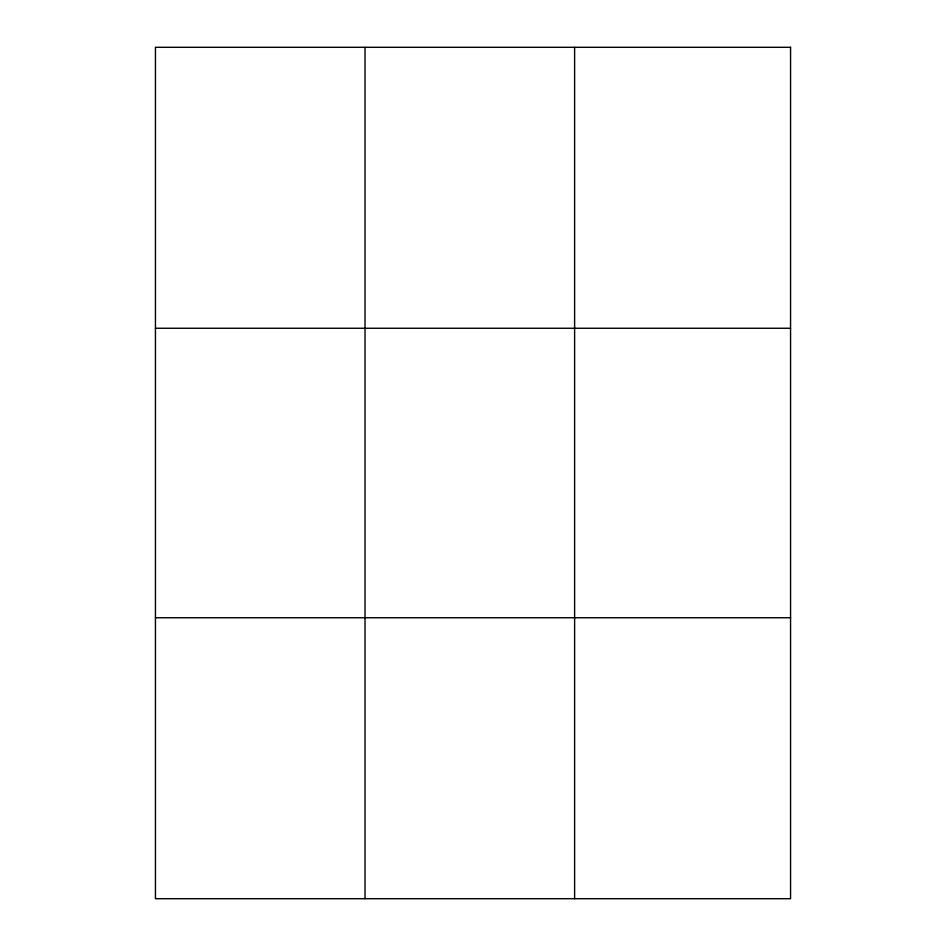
<?xml version="1.0" encoding="UTF-8"?>
<svg xmlns="http://www.w3.org/2000/svg" width="946" height="946" viewBox="0 0 946 946"><rect width="100%" height="100%" fill="white"/><g stroke="black" fill="none" stroke-linecap="round" stroke-linejoin="round"><path stroke-width="1.42" d="M365.026 898.7L365.026 47.3M574.612 898.7L574.612 47.3M155.44 328.262L790.56 328.262M155.44 617.738L790.56 617.738M790.56 47.3L790.56 898.7L155.44 898.7L155.44 47.3L790.56 47.3"/></g></svg>
